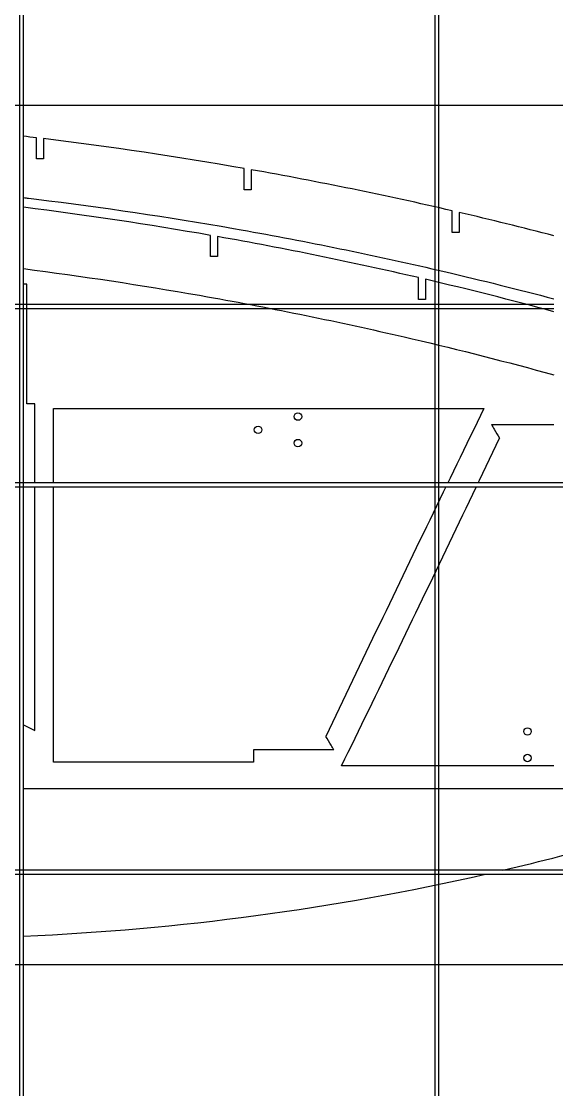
# Model space of a CAD drawing. Header units: inches. Extents: x -1514 to 1282, y -2074 to 286.
# Drawn here: x -419.2 to -392.4, y -1618.5 to -1565 of the extents above; entities that cross this region are included whole.
import ezdxf

# ---------------------------------------------------------------- set-up
doc = ezdxf.new("R2010")
doc.units = ezdxf.units.IN
doc.header["$LTSCALE"] = 0.1
doc.header["$MEASUREMENT"] = 0
doc.layers.add('pic', color=1, linetype='Continuous')

msp = doc.modelspace()

# ---------------------------------------------------------------- linework, layer by layer
at = {"color": 7, "linetype": 'Continuous', "lineweight": 25}
msp.add_line((-382.83031, -1603.41523), (-419.09936, -1603.41523), dxfattribs=at)
for points in [[(-392.56262, -1575.72888, 0.00625788), (-397.29997, -1574.55709), (-397.29997, -1575.56362), (-397.64997, -1575.56362), (-397.64997, -1574.47549, 0.01315607), (-407.69997, -1572.41926), (-407.69997, -1573.42408), (-408.04997, -1573.42408), (-408.04997, -1572.35752, 0.01303074), (-418.09997, -1570.86305), (-418.09997, -1571.86629), (-418.44997, -1571.86629), (-418.44997, -1570.82061, 0.00083853), (-419.09936, -1570.74358, 0.00083853)], [(-419.09936, -1573.81469, -0.00034546), (-418.83603, -1573.84616), (-418.44221, -1573.89392, -0.01296756), (-408.59741, -1575.35806), (-408.20359, -1575.42753, -0.01309231), (-398.35879, -1577.44205), (-397.96498, -1577.53387, -0.00725373), (-392.56262, -1578.88251)], [(-392.56262, -1579.52358, 0.00850131), (-398.99087, -1577.9029), (-398.99087, -1578.90943), (-399.34087, -1578.90943), (-399.34087, -1577.8213, 0.01315607), (-409.39087, -1575.76506), (-409.39087, -1576.76989), (-409.74087, -1576.76989), (-409.74087, -1575.70333, 0.0121371), (-419.09936, -1574.29459, 0.0121371)], [(-419.09936, -1577.36901, -0.01161024), (-410.28831, -1578.70387), (-409.89449, -1578.77334, -0.01309231), (-400.04969, -1580.78785), (-399.65588, -1580.87968, -0.00953542), (-392.56262, -1582.68485)]]:
    msp.add_lwpolyline(points, format="xyb", dxfattribs=at)
for points in [[(-418.52915, -1588.09659), (-418.52915, -1584.13892), (-418.92915, -1584.13892), (-418.92915, -1578.13892), (-419.09936, -1578.13892)], [(-417.59215, -1588.09659), (-417.59215, -1584.3767), (-396.06524, -1584.3767), (-396.23514, -1584.72492), (-396.40497, -1585.07319), (-396.57471, -1585.42149), (-396.74437, -1585.76982), (-396.91396, -1586.1182), (-397.08347, -1586.46662), (-397.25289, -1586.81507), (-397.42224, -1587.16356), (-397.59151, -1587.51209), (-397.7607, -1587.86066), (-397.87515, -1588.09659)], [(-395.68603, -1585.17458), (-392.56262, -1585.17458)], [(-396.35352, -1588.09659), (-396.2847, -1587.95232), (-396.11796, -1587.60257), (-395.95129, -1587.25279), (-395.78468, -1586.90298), (-395.61815, -1586.55313), (-395.45169, -1586.20325), (-395.2853, -1585.85333)], [(-419.09936, -1600.20107), (-418.89508, -1600.30262), (-418.52915, -1600.48455), (-418.52915, -1588.29659)], [(-403.56557, -1601.4627), (-407.59215, -1601.4627), (-407.59215, -1602.0767), (-417.59215, -1602.0767), (-417.59215, -1588.29659)], [(-397.97214, -1588.29659), (-398.09884, -1588.55792), (-398.26779, -1588.9066), (-398.43666, -1589.25533), (-398.60545, -1589.60409), (-398.77416, -1589.95289), (-398.94279, -1590.30173), (-399.11135, -1590.6506), (-399.27982, -1590.99952), (-399.44822, -1591.34847), (-399.61653, -1591.69746), (-399.78477, -1592.04649), (-399.95293, -1592.39556), (-400.12102, -1592.74466), (-400.28903, -1593.0938), (-400.45696, -1593.44298), (-400.62481, -1593.7922), (-400.79259, -1594.14145), (-400.96029, -1594.49073), (-401.12791, -1594.84006), (-401.29546, -1595.18942), (-401.46294, -1595.53881), (-401.63034, -1595.88824), (-401.79767, -1596.23771), (-401.96492, -1596.58721), (-402.1321, -1596.93675), (-402.2992, -1597.28632), (-402.46624, -1597.63593), (-402.6332, -1597.98557), (-402.80008, -1598.33525), (-402.9669, -1598.68496), (-403.13364, -1599.03471), (-403.30031, -1599.38449), (-403.46692, -1599.7343), (-403.63345, -1600.08415), (-403.79991, -1600.43403), (-403.9663, -1600.78394)], [(-392.56262, -1602.26058), (-403.18636, -1602.26058), (-403.01646, -1601.91235), (-402.84663, -1601.56409), (-402.67689, -1601.21579), (-402.50723, -1600.86746), (-402.33764, -1600.51908), (-402.16813, -1600.17066), (-401.99871, -1599.82221), (-401.82936, -1599.47372), (-401.66009, -1599.12519), (-401.4909, -1598.77662), (-401.32179, -1598.42801), (-401.15276, -1598.07936), (-400.98381, -1597.73068), (-400.81494, -1597.38195), (-400.64615, -1597.03319), (-400.47744, -1596.68439), (-400.30881, -1596.33555), (-400.14025, -1595.98667), (-399.97178, -1595.63776), (-399.80338, -1595.28881), (-399.63507, -1594.93981), (-399.46683, -1594.59079), (-399.29867, -1594.24172), (-399.13058, -1593.89262), (-398.96257, -1593.54348), (-398.79464, -1593.1943), (-398.62679, -1592.84508), (-398.45901, -1592.49583), (-398.29131, -1592.14654), (-398.12369, -1591.79722), (-397.95614, -1591.44786), (-397.78866, -1591.09847), (-397.62126, -1590.74903), (-397.45393, -1590.39957), (-397.28668, -1590.05006), (-397.1195, -1589.70053), (-396.9524, -1589.35095), (-396.78536, -1589.00135), (-396.6184, -1588.6517), (-396.45152, -1588.30203), (-396.44893, -1588.29659)]]:
    msp.add_lwpolyline(points, dxfattribs=at)
for centre in [(-405.367, -1584.77354), (-407.361, -1585.43762), (-405.367, -1586.1017), (-393.8846, -1600.53558), (-393.8846, -1601.86374)]:
    msp.add_circle(centre, 0.1875, dxfattribs=at)
for start, end in [(283.1914365, 288.4123811), (272.4684065, 282.7978699)]:
    msp.add_arc((-424.67612, -1481.41523), 129.486, start, end, dxfattribs=at)
for points in [[(-395.68603, -1585.17458), (-395.64017, -1585.25226), (-395.59431, -1585.32993), (-395.54846, -1585.40761), (-395.46074, -1585.55619), (-395.37302, -1585.70476), (-395.28531, -1585.85334)], [(-403.56557, -1601.4627), (-403.61143, -1601.38502), (-403.65729, -1601.30734), (-403.70314, -1601.22967), (-403.79086, -1601.08109), (-403.87858, -1600.93251), (-403.96629, -1600.78394)]]:
    msp.add_open_spline(points, degree=3, knots=[0, 0, 0, 0, 0.0068735567, 0.0068735567, 0.0068735567, 0.0200208087, 0.0200208087, 0.0200208087, 0.0200208087], dxfattribs=at)
at = {"layer": 'pic'}
for points in [[(-419.09936, -1653.94768), (-419.09936, -1460.86897), (-419.29936, -1460.86897), (-419.29936, -1663.58732), (-419.09936, -1663.58732), (-419.09936, -1654.90831)], [(-392.56262, -1579.16296), (-499.45634, -1579.16296), (-499.45634, -1579.36296), (-392.56262, -1579.36296)], [(-457.95552, -1607.68449), (-369.45634, -1607.68449), (-369.45634, -1607.48449), (-457.95552, -1607.48449)]]:
    msp.add_lwpolyline(points, dxfattribs=at)
for points in [[(-398.52738, -1663.58732), (-398.32738, -1663.58732), (-398.32738, -1460.86897), (-398.52738, -1460.86897)], [(-499.45634, -1588.29659), (-369.45634, -1588.29659), (-369.45634, -1588.09659), (-499.45634, -1588.09659)]]:
    msp.add_lwpolyline(points, close=True, dxfattribs=at)
at = {"layer": 'pic', "color": 1}
msp.add_lwpolyline([(-494.03295, -1612.20503), (-380.53295, -1612.20503), (-380.53295, -1569.20503), (-494.03295, -1569.20503)], close=True, dxfattribs=at)

doc.saveas('drawing.dxf')
